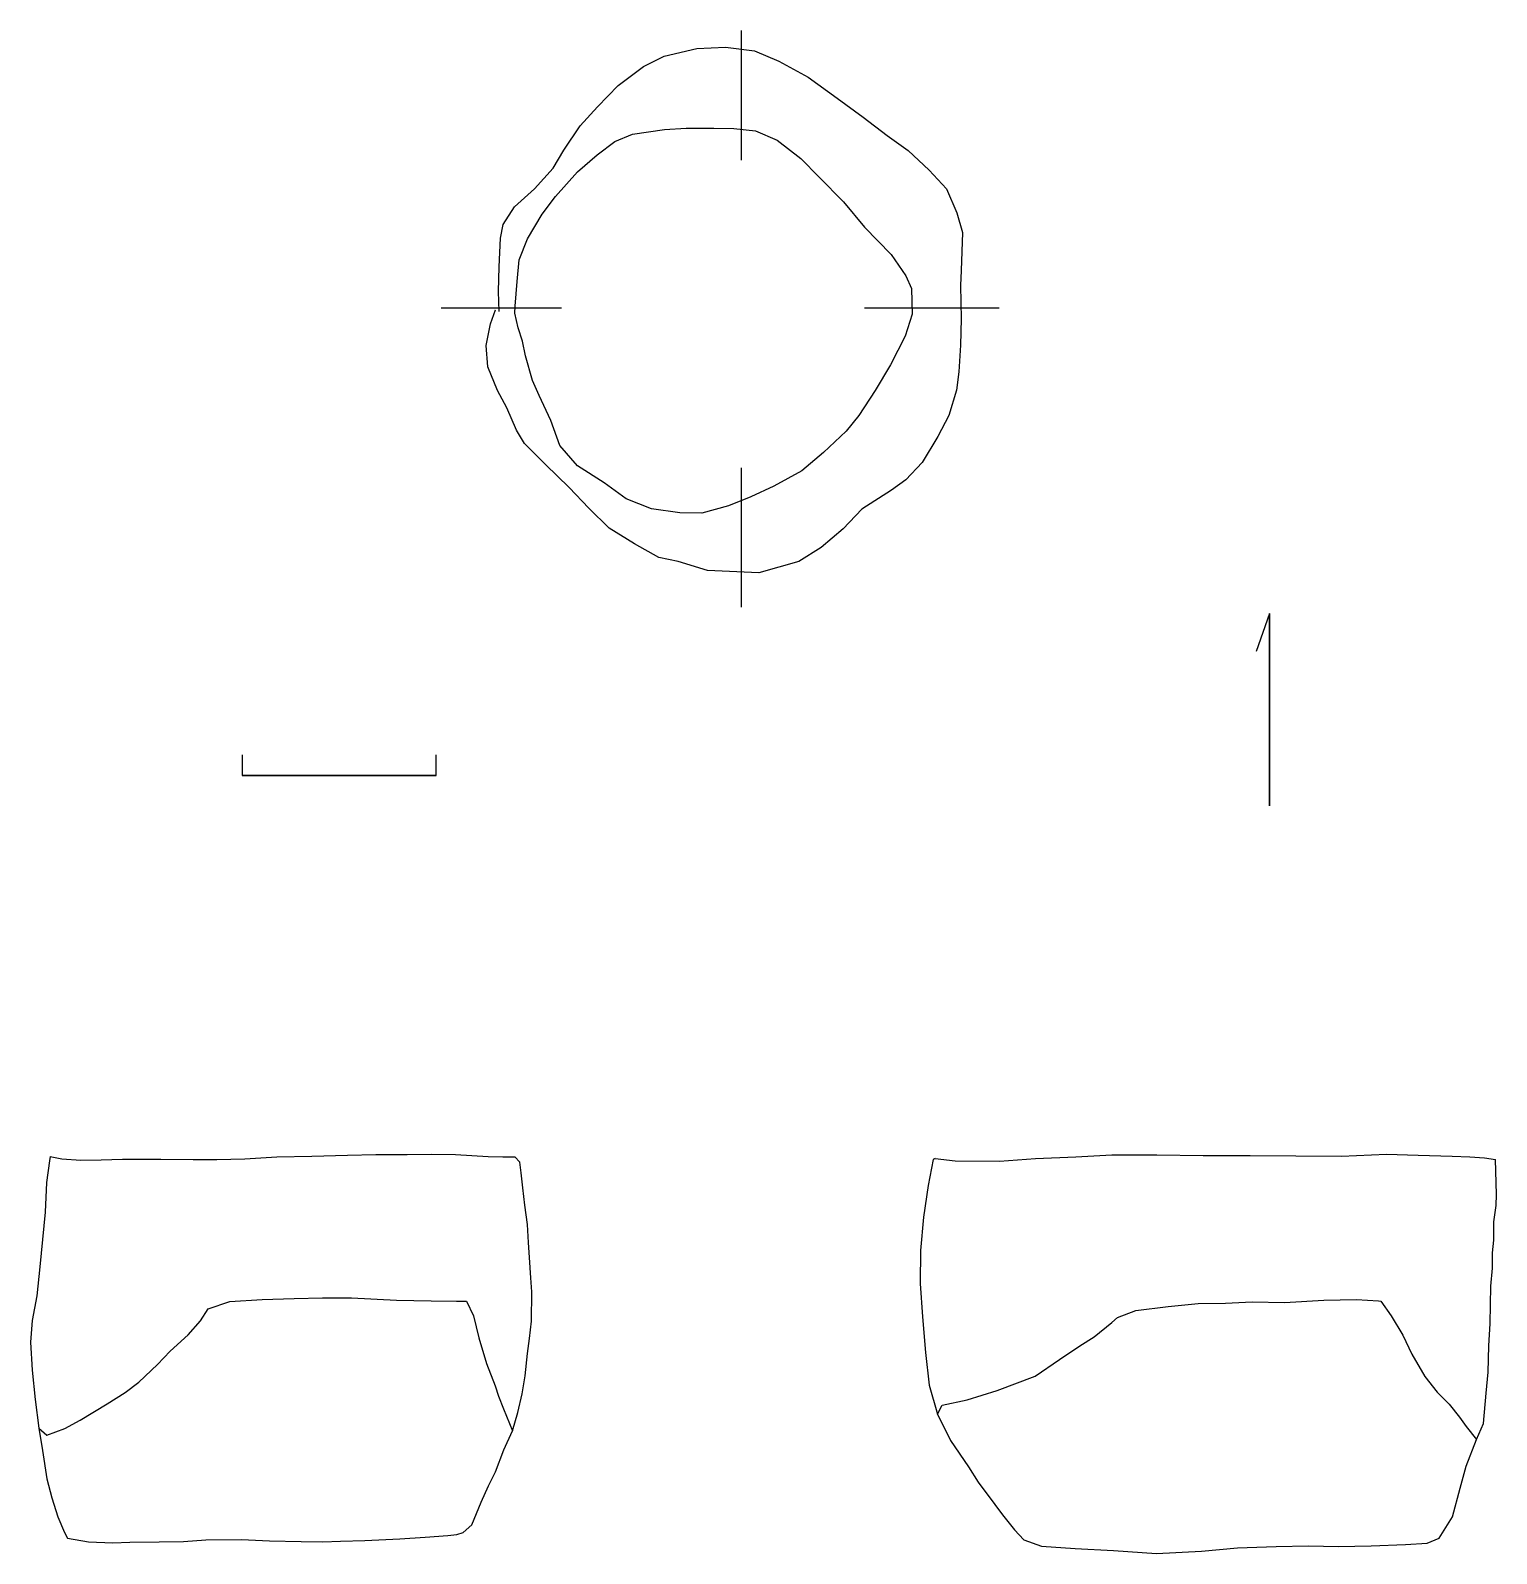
# Model space of a CAD drawing. Extents: x 277 to 42060, y 1256 to 44680.
import ezdxf

# ---------------------------------------------------------------- set-up
doc = ezdxf.new("R2010")
doc.units = 0
doc.layers.add('LAYER1', color=7, linetype='CONTINUOUS')

msp = doc.modelspace()

# ---------------------------------------------------------------- linework, layer by layer
at = {"layer": 'LAYER1', "color": 3, "linetype": 'CONTINUOUS'}
for points in [[(20535.7119, 44680.1561), (20535.7119, 40981.5771)], [(11983.7609, 36767.8496), (15415.1157, 36767.8496)], [(24045.1453, 36767.8496), (27880.7008, 36767.8496)], [(20535.7119, 32214.5687), (20535.7119, 28242.0034)]]:
    msp.add_lwpolyline(points, dxfattribs=at)
at = {"layer": 'LAYER1', "color": 7, "linetype": 'CONTINUOUS'}
for points in [[(13638.9762, 36668.534), (13616.9112, 37242.3493), (13638.9762, 37937.5392), (13672.0802, 38754.1227), (13749.3284, 39151.3754), (14069.3317, 39647.9246), (14643.1446, 40166.5709), (15172.8145, 40751.4038), (15481.7776, 41270.0502), (15945.2371, 41965.2258), (16441.8018, 42505.9359), (17026.655, 43112.8516), (17743.911, 43653.5474), (18339.7877, 43951.4989), (19266.7091, 44161.1524), (20083.2759, 44205.2942), (20910.8842, 44094.942), (21606.0741, 43808.0415), (22444.7213, 43344.5832), (23272.3296, 42748.7041), (24011.666, 42207.994), (24695.8145, 41689.3667), (25291.6936, 41259.0088), (25887.5703, 40696.2397), (26384.1362, 40166.5709), (26682.0733, 39482.4177), (26836.5555, 38919.6295), (26803.4526, 37838.2236), (26781.3865, 37407.8705), (26803.4526, 36458.8853), (26781.3865, 35708.5264), (26737.2423, 34947.1119), (26671.0343, 34428.4799), (26450.3442, 33700.1848), (26141.3656, 33104.3105), (25688.9439, 32364.974), (25225.4856, 31868.4105), (24817.2081, 31570.4876), (23967.5218, 31029.7775), (23437.8507, 30467.0036), (22808.8689, 29937.3349), (22179.887, 29540.0822), (21032.2778, 29220.0813), (19575.6877, 29286.2726), (18737.0392, 29540.0822), (18185.3068, 29650.4201), (17490.1157, 30047.6728), (16772.8454, 30489.0674), (16188.0077, 31062.8827), (15625.235, 31647.7204), (14952.1089, 32309.8051), (14356.231, 32905.6841), (14124.5007, 33280.8731), (13848.6416, 33920.8749), (13583.8072, 34417.4432), (13307.9327, 35090.5693), (13263.7884, 35697.485), (13385.1809, 36315.4279), (13528.6228, 36712.6806), (13528.6228, 36712.6806)], [(14080.3719, 36624.4064), (14091.3967, 36823.0328), (14146.5811, 37518.2227), (14201.7489, 38136.1655), (14444.5195, 38743.0813), (14863.836, 39438.2711), (15239.0225, 39945.8618), (15868.0044, 40652.093), (16430.7783, 41137.6199), (16927.343, 41512.8041), (17434.9312, 41722.4719), (18350.8279, 41854.8878), (18968.7696, 41899.0345), (19752.2336, 41899.0345), (20326.0465, 41887.993), (20943.9894, 41821.7827), (21561.9465, 41556.9507), (22235.0559, 41027.282), (22753.7023, 40497.6133), (23448.8922, 39791.382), (24044.7688, 39074.1236), (24806.1691, 38290.6453), (25225.4856, 37683.7439), (25391.0068, 37319.5963), (25402.0458, 36591.3013), (25203.4194, 35962.3218), (24784.0886, 35145.7383), (24353.7331, 34417.4432), (23890.2724, 33700.1848), (23526.1249, 33258.7902), (22875.0792, 32651.8888), (22257.1364, 32122.2201), (21462.6333, 31691.8622), (20811.571, 31382.8836), (20171.5644, 31129.0883), (19410.1653, 30919.4253), (18781.1835, 30930.4667), (17975.6402, 31040.8189), (17258.3853, 31327.7147), (16629.4035, 31780.1363), (15868.0044, 32265.6632), (15360.3995, 32850.5152), (15106.6053, 33556.7465), (14775.563, 34274.0001), (14587.9614, 34704.358), (14389.335, 35399.5479), (14301.0621, 35818.8644), (14179.6851, 36205.0757), (14080.3719, 36624.4064)], [(35587.7428, 28054.1849), (35212.1178, 26970.2057)], [(35587.7428, 28054.1849), (35587.7428, 22569.9082)], [(35587.7428, 22569.9082), (35587.7428, 28054.1849)], [(6311.0558, 24024.1871), (6311.0558, 23434.1171)], [(11839.4755, 23434.1171), (11839.4755, 24029.9199)], [(6311.0558, 23434.1171), (11839.4755, 23434.1171)], [(11839.4755, 23434.1171), (6311.0558, 23434.1171)], [(839.3348, 12577.7326), (1170.3779, 12511.5246), (1711.0868, 12467.3959), (2295.9245, 12478.4195), (2902.8417, 12500.4999), (3995.2843, 12500.4999), (4911.1649, 12489.4597), (5584.291, 12489.4597), (6389.8349, 12511.5246), (7294.6752, 12566.7091), (8298.8449, 12588.7729), (9314.0381, 12610.8378), (10119.5819, 12632.9171), (11013.3982, 12632.9171), (11708.588, 12643.9418), (12392.7389, 12632.9171), (13319.6603, 12577.7326), (13738.9911, 12566.7091), (14081.0594, 12566.7091)], [(26059.9631, 12522.5649), (26633.7761, 12456.3557), (27891.7398, 12445.3155), (28917.9744, 12522.5649), (30065.5836, 12566.7091), (31091.8182, 12621.8769), (32382.8871, 12621.8769), (33696.0341, 12599.8131), (35042.272, 12599.8131), (37646.4713, 12588.7729), (38926.4989, 12643.9418), (39831.3565, 12610.8378), (40791.3807, 12588.7729), (41298.9857, 12566.7091), (41718.3021, 12533.6039), (42027.2807, 12489.4597)], [(839.3348, 12577.7326), (817.2705, 12456.3557), (728.9975, 11838.414), (695.8932, 10988.7265), (541.396, 9432.8226), (453.123, 8605.2156), (320.7058, 7899.0004), (276.5615, 7281.0432), (320.7058, 6486.539), (408.9788, 5647.9078), (519.3317, 4831.3243), (618.6446, 4191.318), (740.0219, 3385.7747), (883.4791, 2845.0658), (1060.0406, 2304.3724), (1247.6265, 1851.9364), (1335.8995, 1697.4547), (1931.7771, 1587.1019), (2626.9674, 1565.0375), (3112.5077, 1576.0774), (3940.1153, 1587.1019), (4635.3058, 1598.1418), (5275.3124, 1642.2862), (6290.5217, 1653.3105), (7085.0253, 1620.2062), (7989.8657, 1598.1418), (8607.8235, 1587.1019), (9115.4123, 1609.1817), (9810.6028, 1631.2461), (10406.4801, 1653.3105), (10803.7328, 1675.3905), (11521.0031, 1719.5191), (12172.0487, 1774.7034), (12425.8441, 1796.7677), (12613.4445, 1851.9364), (12856.1996, 2072.6421), (13121.0339, 2723.6882), (13330.6993, 3187.1487), (13529.3257, 3584.4005), (13772.0963, 4213.3824), (14014.8502, 4754.0913), (14169.3478, 5272.7201), (14290.7247, 5813.429), (14378.9977, 6321.0184), (14445.2069, 6961.0399), (14500.3901, 7391.3961), (14555.5591, 7876.9211), (14566.5993, 8715.5684), (14533.4953, 9112.8205), (14500.3901, 9697.6582), (14467.2861, 10128.0143), (14445.2069, 10635.618), (14367.973, 11187.3517), (14312.8052, 11683.9164), (14257.6207, 12114.2731), (14224.5168, 12412.2115), (14081.0594, 12566.7091)], [(26059.9631, 12522.5649), (26004.7942, 12489.4597), (25861.3368, 11750.1256), (25728.9208, 10845.2846), (25640.6466, 9896.2839), (25629.6076, 8958.339), (25695.8156, 8009.3383), (25784.0897, 6983.1043), (25894.442, 6056.1835), (26126.1711, 5228.5758), (26501.3601, 4478.2167), (27008.9626, 3727.8576), (27284.8217, 3286.4615), (27759.3238, 2657.4797), (27980.014, 2359.541), (28322.0953, 1929.1849), (28586.9297, 1642.2862), (29094.5203, 1465.7246), (30054.5445, 1399.5159), (31147.0014, 1344.3472), (32371.8457, 1256.0588), (33651.8899, 1322.2674), (34678.1245, 1421.5803), (35781.5895, 1454.6846), (36697.4861, 1476.7646), (37558.1996, 1454.6846), (38485.1186, 1476.7646), (39467.209, 1509.8689), (40085.1494, 1553.9976), (40427.2332, 1697.4547), (40802.4221, 2304.3724), (41023.1123, 3120.9401), (41199.6749, 3749.9219), (41486.5706, 4511.321), (41685.197, 4963.7415), (41762.444, 5824.4537), (41817.6129, 6431.3712), (41839.6815, 7181.7301), (41883.8233, 7810.7119), (41894.8647, 8881.0902), (41950.0337, 9388.6945), (41950.0337, 9830.0754), (41983.1341, 10194.2223), (41983.1341, 10712.8674), (42049.3445, 11176.327), (42060.3859, 11496.3303), (42027.2807, 12489.4597)], [(519.3317, 4831.3243), (740.0219, 4632.6985), (1258.6665, 4820.2999), (1689.0225, 5063.0547), (2461.446, 5526.5148), (2980.0905, 5846.5336), (3366.3024, 6144.4725), (3895.9711, 6641.0372), (4260.1187, 7027.2485), (4767.723, 7490.7092), (5120.8309, 7887.9608), (5341.521, 8230.0439), (5959.4788, 8439.6938), (6875.3594, 8494.8783), (7791.24, 8527.9829), (8596.7832, 8550.0472), (9424.3915, 8550.0472), (10704.4196, 8483.8386), (11697.549, 8461.7743), (12414.8193, 8450.7341), (12701.7174, 8450.7341), (12900.3438, 8031.4182), (13054.8259, 7402.4363), (13275.5316, 6674.1412), (13518.2855, 6034.1197), (13617.5986, 5747.2204), (13761.056, 5383.0735), (14014.8502, 4754.0913)], [(26126.1711, 5228.5758), (26258.5895, 5482.386), (26975.8431, 5636.8676), (27825.5318, 5901.7019), (28906.933, 6309.9937), (29602.1253, 6784.4785), (30186.9629, 7181.7301), (30595.2547, 7435.5403), (31091.8182, 7843.8165), (31257.3393, 7987.2739), (31775.969, 8185.8997), (32702.8904, 8296.2525), (33552.5767, 8384.5255), (34336.0408, 8395.5657), (35097.441, 8428.6697), (36013.3353, 8417.6301), (37138.8664, 8483.8386), (38065.7878, 8494.8783), (38694.7697, 8461.7743), (38760.9777, 8450.7341), (39058.9339, 8031.4182), (39389.9596, 7479.669), (39643.7692, 6938.9756), (40018.9438, 6298.9541), (40372.0642, 5857.5577), (40714.1337, 5515.4906), (41001.0485, 5140.3029), (41199.6749, 4875.4685), (41486.5706, 4511.321)]]:
    msp.add_lwpolyline(points, dxfattribs=at)

doc.saveas('drawing.dxf')
